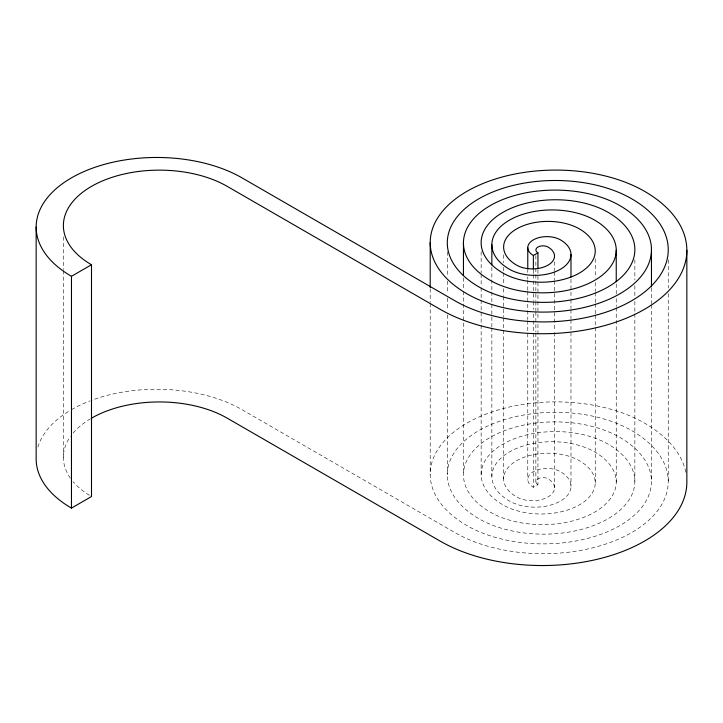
<?xml version="1.0" encoding="UTF-8"?>
<svg xmlns="http://www.w3.org/2000/svg" width="723" height="723" viewBox="0 0 723 723"><rect width="100%" height="100%" fill="white"/><g stroke="black" fill="none" stroke-linecap="round" stroke-linejoin="round"><path stroke-width="0.54" stroke-dasharray="3.62 2.71" d="M685.847 472.3A144.51 83.434 0 0 0 644.527 423.109A125.549 72.481 0 0 0 466.977 423.109A125.549 72.481 0 0 0 466.977 525.612A108.07 62.395 0 0 0 619.81 525.612A108.07 62.395 0 0 0 619.81 437.37A91.595 52.878 0 0 0 490.275 437.37A91.595 52.878 0 0 0 490.275 512.155A73.791 42.603 0 0 0 594.631 512.155A73.791 42.603 0 0 0 594.631 451.911A60.208 34.758 0 0 0 509.489 451.911A60.208 34.758 0 0 0 509.489 501.066A36.023 20.795 0 0 0 560.433 501.066A36.023 20.795 0 0 0 560.433 471.658A19.132 11.044 0 0 0 533.375 471.658A19.132 11.044 0 0 0 533.375 487.275L537.948 484.636L537.948 321.482M668.242 259.891L668.242 288.025M668.242 293.646L668.242 481.563M651.468 287.953L651.468 303.705M651.468 304.835L651.468 481.491M634.857 259.756L634.857 280.009M634.857 285.639L634.857 296.891M634.857 301.392L634.857 312.643M634.857 313.764L634.857 481.428M616.24 283.994L616.24 294.125M616.24 298.626L616.24 306.498M616.24 307.627L616.24 482.033M595.246 258.861L595.246 277.984M595.246 282.485L595.246 291.486M595.246 292.616L595.246 302.747M595.246 303.868L595.246 313.999M595.246 315.12L595.246 326.371M595.246 327.501L595.246 482.774M570.98 279.322L570.98 298.454M570.98 299.575L570.98 308.576M570.98 309.706L570.98 318.707M570.98 319.828L570.98 486.362M554.523 261.717L554.523 270.718M554.523 271.839L554.523 279.72M554.523 280.84L554.523 331.477M554.523 332.607L554.523 487.88M537.948 269.724L537.948 320.352M535.86 255.562L535.86 273.565M535.86 274.686L535.86 300.569M535.86 301.699L535.86 310.7M535.86 311.821L535.86 332.074M535.86 333.204L535.86 481.726M533.375 270.104L533.375 273.484M533.375 274.604L533.375 300.488M533.375 301.618L533.375 309.489M533.375 313.99L533.375 319.62M533.375 320.741L533.375 487.275M527.772 270.176L527.772 272.426M527.772 276.927L527.772 279.177M527.772 280.298L527.772 290.429M527.772 291.55L527.772 309.552M527.772 310.682L527.772 319.683M527.772 320.813L527.772 479.466M503.633 254.903L503.633 262.783M503.633 267.284L503.633 271.785M503.633 272.905L503.633 284.157M503.633 288.658L503.633 295.409M503.633 296.538L503.633 316.791M503.633 317.912L503.633 329.164M503.633 330.294L503.633 478.825M491.857 267.203L491.857 290.827M491.857 291.956L491.857 303.208M491.857 304.329L491.857 326.832M491.857 327.962L491.857 476.493M481.147 251.703L481.147 273.077M481.147 274.207L481.147 286.579M481.147 287.709L481.147 298.961M481.147 300.09L481.147 311.342M481.147 312.463L481.147 474.496M463.452 277.849L463.452 290.23M463.452 291.351L463.452 474.767M447.293 251.839L447.293 276.593M447.293 281.093L447.293 293.466M447.293 297.966L447.293 310.348M447.293 314.848L447.293 474.631M430.203 288.703L430.203 302.205M430.203 303.326L430.203 474.36M63.38 236.81L63.38 269.444M63.38 270.565L63.38 457.352M537.948 484.636A7.122 4.112 0 0 1 537.948 478.825A7.122 4.112 0 0 1 548.016 478.825A22.196 12.815 0 0 1 548.016 496.945A22.196 12.815 0 0 1 516.629 496.945A44.392 25.63 0 0 1 516.629 460.705A44.392 25.63 0 0 1 579.403 460.705A54.08 31.225 0 0 1 579.403 504.853A54.08 31.225 0 0 1 502.928 504.853A74.37 42.937 0 0 1 502.928 444.139A74.37 42.937 0 0 1 608.097 444.139A91.342 52.734 0 0 1 608.097 518.716A91.342 52.734 0 0 1 478.915 518.716A107.989 62.35 0 0 1 478.915 430.546A107.989 62.35 0 0 1 631.64 430.546A124.971 72.146 0 0 1 631.64 532.58A124.971 72.146 0 0 1 454.912 532.58L241.988 409.652A120.578 69.616 0 0 0 91.089 400.479M37.876 447.121A120.578 69.616 0 0 1 70.465 410.23M71.469 409.652A120.578 69.616 0 0 1 90.032 400.876M89.453 495.318A95.978 55.418 0 0 1 73.104 481.663M70.366 478.111A95.978 55.418 0 0 1 70.366 436.602M73.104 433.05A95.978 55.418 0 0 1 90.465 418.771"/><path stroke-width="1.08" d="M91.496 264.745L91.496 496.538L71.469 508.097L71.469 276.303L91.496 264.745A95.978 55.418 0 0 1 91.496 186.371A95.978 55.418 0 0 1 227.23 186.371L440.153 309.299A144.51 83.434 0 0 0 644.527 309.299A144.51 83.434 0 0 0 644.527 191.315A125.549 72.481 0 0 0 466.977 191.315A125.549 72.481 0 0 0 466.977 293.818A108.07 62.395 0 0 0 619.81 293.818A108.07 62.395 0 0 0 619.81 205.576A91.595 52.878 0 0 0 490.275 205.576A91.595 52.878 0 0 0 490.275 280.361A73.791 42.603 0 0 0 594.631 280.361A73.791 42.603 0 0 0 594.631 220.117A60.208 34.758 0 0 0 509.489 220.117A60.208 34.758 0 0 0 509.489 269.272A36.023 20.795 0 0 0 560.433 269.272A36.023 20.795 0 0 0 560.433 239.855A19.132 11.044 0 0 0 533.375 239.855A19.132 11.044 0 0 0 533.375 255.481L533.375 268.983M533.375 255.481L537.948 252.842A7.122 4.112 0 0 1 537.948 247.031A7.122 4.112 0 0 1 548.016 247.031A22.196 12.815 0 0 1 548.016 265.151A22.196 12.815 0 0 1 516.629 265.151A44.392 25.63 0 0 1 516.629 228.902A44.392 25.63 0 0 1 579.403 228.902A54.08 31.225 0 0 1 579.403 273.059A54.08 31.225 0 0 1 502.928 273.059A74.37 42.937 0 0 1 502.928 212.336A74.37 42.937 0 0 1 608.097 212.336A91.342 52.734 0 0 1 608.097 286.923A91.342 52.734 0 0 1 478.915 286.923A107.989 62.35 0 0 1 478.915 198.753A107.989 62.35 0 0 1 631.64 198.753A124.971 72.146 0 0 1 631.64 300.786A124.971 72.146 0 0 1 454.912 300.786L241.988 177.858A120.578 69.616 0 0 0 71.469 177.858A120.578 69.616 0 0 0 71.469 276.303M686.85 250.303L686.85 482.105A144.51 83.434 0 0 1 597.641 559.186A144.51 83.434 0 0 1 440.153 541.102L227.23 418.174A95.978 55.418 0 0 0 91.496 418.174M651.468 249.697L651.468 286.832M616.24 250.239L616.24 281.744M570.98 254.568L570.98 277.072M537.948 252.842L537.948 268.594M527.772 247.673L527.772 269.046M491.857 244.69L491.857 264.952M463.452 242.973L463.452 275.599M430.203 242.566L430.203 287.573M36.15 227.076L36.15 458.879A120.578 69.616 0 0 0 71.469 508.097"/></g></svg>
